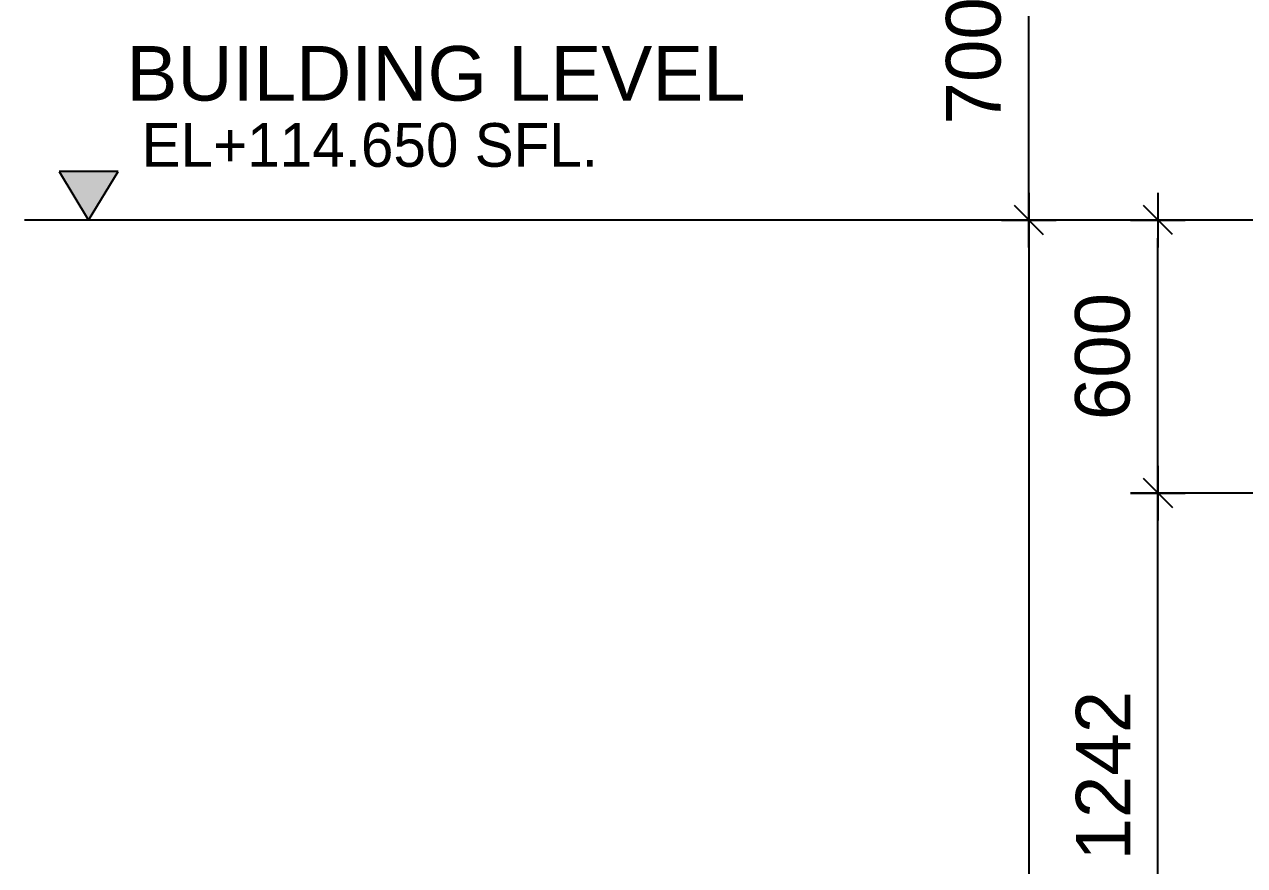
# Model space of a CAD drawing. Header units: millimetres. Extents: x 663313 to 1226001, y 1431724 to 1620898.
# Drawn here: x 1031948 to 1034628, y 1520836 to 1522685 of the extents above; entities that cross this region are included whole.
import ezdxf
from ezdxf.enums import TextEntityAlignment as Align

# ---------------------------------------------------------------- set-up
doc = ezdxf.new("R2010")
doc.units = ezdxf.units.MM
doc.linetypes.add('Grid Line', pattern=[22.225, 12.7, -3.175, 3.175, -3.175])
doc.linetypes.add('HIDDEN', pattern=[0.375, 0.25, -0.125])
doc.layers.get('Defpoints').update_dxf_attribs({"color": 140})
doc.layers.add('000 - 0_HIDE_OBJ_FRAMING_DEF_SUB', color=1, linetype='Continuous', plot=False)
doc.layers.add('DIM', color=1, linetype='Continuous')
doc.styles.add('ANGSANA', font='angsana.shx', dxfattribs={"width": 0.9})
doc.styles.add('Arial', font='arial.ttf')
doc.dimstyles.new('Dim - 40 - End', dxfattribs={"dimscale": 0.04, "dimtxt": 3, "dimasz": 1, "dimexe": 0, "dimexo": 2.5, "dimgap": 1.5, "dimtad": 1, "dimdec": 0, "dimlfac": 1000, "dimzin": 1, "dimdsep": 46, "dimtxsty": 'Arial', "dimblk": 'END', "dimcen": 0.09, "dimclrd": 1, "dimclre": 49, "dimclrt": 3, "dimadec": 0, "dimazin": 0, "dimtfac": 1, "dimtdec": 0, "dimtix": 1, "dimtofl": 0, "dimtmove": 2, "dimatfit": 3, "dimfxl": 1, "dimtfill": 1, "dimtfillclr": 256, "dimtolj": 1, "dimtzin": 0, "dimarcsym": 0})

# ---------------------------------------------------------------- blocks, each defined once
blk = doc.blocks.new('LEV-SEC')
at = {"layer": '000 - 0_HIDE_OBJ_FRAMING_DEF_SUB'}
blk.add_hatch(color=256, dxfattribs=at).paths.add_polyline_path([(-1.622, 2.668), (0, 0), (1.622, 2.668)])
for p, q in [((-1.622, 2.668), (0, 0)), ((1.622, 2.668), (-1.622, 2.668)), ((0, 0), (1.622, 2.668)), ((1.622, 0), (-1.622, 0))]:
    blk.add_line(p, q, dxfattribs=at)
at = {"layer": '000 - 0_HIDE_OBJ_FRAMING_DEF_SUB', "style": 'ANGSANA'}
blk.add_attdef('ELEVATION', text='', height=2.4, dxfattribs=at).set_placement((2.913, 2.209), align=Align.BOTTOM_LEFT)
blk = doc.blocks.new('END')
at = {"color": 1}
for p, q in [((0, 1.5), (0, -1.5)), ((1.5, 0), (-1.5, 0))]:
    blk.add_line(p, q, dxfattribs=at)
at = {"color": 3}
blk.add_line((-0.795, -0.795), (0.795, 0.795), dxfattribs=at)
blk = doc.blocks.new('*D5076')
at = {"layer": '000 - 0_HIDE_OBJ_FRAMING_DEF_SUB', "color": 49, "lineweight": -2, "transparency": 16777216}
for p, q in [((2.5232, 7.7), (2.4902, 7.7)), ((2.5232, 6.4575), (2.4902, 6.4575))]:
    blk.add_line(p, q, dxfattribs=at)
at = {"layer": '000 - 0_HIDE_OBJ_FRAMING_DEF_SUB', "color": 1, "lineweight": -2, "transparency": 16777216}
blk.add_line((2.4902, 6.4975), (2.4902, 7.66), dxfattribs=at)
at = {"layer": 'Defpoints', "color": 0, "transparency": 16777216}
for p in [(2.4902, 7.7), (2.6232, 7.7), (2.6232, 6.4575)]:
    blk.add_point(p, dxfattribs=at)
at = {"layer": '000 - 0_HIDE_OBJ_FRAMING_DEF_SUB', "color": 1, "lineweight": -2, "transparency": 16777216, "xscale": 0.04, "yscale": 0.04, "zscale": 0.04}
for p, rotation in [((2.4902, 7.7), 90), ((2.4902, 6.4575), 270)]:
    blk.add_blockref('END', p, dxfattribs=dict(at, rotation=rotation))
at = {"layer": '000 - 0_HIDE_OBJ_FRAMING_DEF_SUB', "color": 3, "transparency": 16777216, "insert": (2.37, 7.0788), "char_height": 0.12, "attachment_point": 5, "rotation": 90, "style": 'Arial', "bg_fill": 3, "box_fill_scale": 1.1, "bg_fill_color": 256, "bg_fill_true_color": 13158600, "bg_fill_transparency": 0}
blk.add_mtext('\\A1;1242', dxfattribs=at)
blk = doc.blocks.new('*D5077')
at = {"layer": '000 - 0_HIDE_OBJ_FRAMING_DEF_SUB', "color": 49, "lineweight": -2, "transparency": 16777216}
for p, q in [((2.5155, 8.3), (2.4902, 8.3)), ((2.5155, 7.7), (2.4902, 7.7))]:
    blk.add_line(p, q, dxfattribs=at)
at = {"layer": '000 - 0_HIDE_OBJ_FRAMING_DEF_SUB', "color": 1, "lineweight": -2, "transparency": 16777216}
blk.add_line((2.4902, 7.74), (2.4902, 8.26), dxfattribs=at)
at = {"layer": 'Defpoints', "color": 0, "transparency": 16777216}
for p in [(2.4902, 8.3), (2.6155, 8.3), (2.6155, 7.7)]:
    blk.add_point(p, dxfattribs=at)
at = {"layer": '000 - 0_HIDE_OBJ_FRAMING_DEF_SUB', "color": 1, "lineweight": -2, "transparency": 16777216, "xscale": 0.04, "yscale": 0.04, "zscale": 0.04}
for p, rotation in [((2.4902, 8.3), 90), ((2.4902, 7.7), 270)]:
    blk.add_blockref('END', p, dxfattribs=dict(at, rotation=rotation))
at = {"layer": '000 - 0_HIDE_OBJ_FRAMING_DEF_SUB', "color": 3, "transparency": 16777216, "insert": (2.369, 8), "char_height": 0.12, "attachment_point": 5, "rotation": 90, "style": 'Arial', "bg_fill": 3, "box_fill_scale": 1.1, "bg_fill_color": 256, "bg_fill_true_color": 13158600, "bg_fill_transparency": 0}
blk.add_mtext('\\A1;600', dxfattribs=at)
blk = doc.blocks.new('*D5078')
at = {"layer": '000 - 0_HIDE_OBJ_FRAMING_DEF_SUB', "color": 49, "lineweight": -2, "transparency": 16777216}
for p, q in [((2.343, 9), (2.2067, 9)), ((2.4403, 8.3), (2.2067, 8.3))]:
    blk.add_line(p, q, dxfattribs=at)
at = {"layer": '000 - 0_HIDE_OBJ_FRAMING_DEF_SUB', "color": 1, "lineweight": -2, "transparency": 16777216}
blk.add_line((2.2067, 8.34), (2.2067, 8.96), dxfattribs=at)
at = {"layer": 'Defpoints', "color": 0, "transparency": 16777216}
for p in [(2.2067, 9), (2.443, 9), (2.5403, 8.3)]:
    blk.add_point(p, dxfattribs=at)
at = {"layer": '000 - 0_HIDE_OBJ_FRAMING_DEF_SUB', "color": 1, "lineweight": -2, "transparency": 16777216, "xscale": 0.04, "yscale": 0.04, "zscale": 0.04}
for p, rotation in [((2.2067, 9), 90), ((2.2067, 8.3), 270)]:
    blk.add_blockref('END', p, dxfattribs=dict(at, rotation=rotation))
at = {"layer": '000 - 0_HIDE_OBJ_FRAMING_DEF_SUB', "color": 3, "transparency": 16777216, "insert": (2.0854, 8.65), "char_height": 0.12, "attachment_point": 5, "rotation": 90, "style": 'Arial', "bg_fill": 3, "box_fill_scale": 1.1, "bg_fill_color": 256, "bg_fill_true_color": 13158600, "bg_fill_transparency": 0}
blk.add_mtext('\\A1;700', dxfattribs=at)
blk = doc.blocks.new('*D5079')
at = {"layer": '000 - 0_HIDE_OBJ_FRAMING_DEF_SUB', "color": 49, "lineweight": -2, "transparency": 16777216}
for p, q in [((2.4784, 8.3), (2.2067, 8.3)), ((2.4784, 4.6), (2.2067, 4.6))]:
    blk.add_line(p, q, dxfattribs=at)
at = {"layer": '000 - 0_HIDE_OBJ_FRAMING_DEF_SUB', "color": 1, "lineweight": -2, "transparency": 16777216}
blk.add_line((2.2067, 8.26), (2.2067, 4.64), dxfattribs=at)
at = {"layer": 'Defpoints', "color": 0, "transparency": 16777216}
for p in [(2.5784, 8.3), (2.2067, 4.6), (2.5784, 4.6)]:
    blk.add_point(p, dxfattribs=at)
at = {"layer": '000 - 0_HIDE_OBJ_FRAMING_DEF_SUB', "color": 1, "lineweight": -2, "transparency": 16777216, "xscale": 0.04, "yscale": 0.04, "zscale": 0.04}
for p, rotation in [((2.2067, 8.3), 90), ((2.2067, 4.6), 270)]:
    blk.add_blockref('END', p, dxfattribs=dict(at, rotation=rotation))
at = {"layer": '000 - 0_HIDE_OBJ_FRAMING_DEF_SUB', "color": 3, "transparency": 16777216, "insert": (2.0854, 6.45), "char_height": 0.12, "attachment_point": 5, "rotation": 90, "style": 'Arial', "bg_fill": 3, "box_fill_scale": 1.1, "bg_fill_color": 256, "bg_fill_true_color": 13158600, "bg_fill_transparency": 0}
blk.add_mtext('\\A1;3700', dxfattribs=at)
blk = doc.blocks.new('A$Cc1931124')
at = {"layer": '000 - 0_HIDE_OBJ_FRAMING_DEF_SUB', "linetype": 'Grid Line', "ltscale": 0.6}
blk.add_line((2.8113, 8.3), (0, 8.3), dxfattribs=at)
at = {"layer": '000 - 0_HIDE_OBJ_FRAMING_DEF_SUB', "color": 251, "linetype": 'HIDDEN', "ltscale": 10}
blk.add_line((3.1666, 7.7), (2.5202, 7.7), dxfattribs=at)
at = {"layer": 'DIM', "xscale": 0.04, "yscale": 0.04, "zscale": 0.04}
blk.add_blockref('LEV-SEC', (0.141, 8.3), dxfattribs=at).add_auto_attribs({'ELEVATION': 'EL+114.650 SFL.'})
at = {"layer": '000 - 0_HIDE_OBJ_FRAMING_DEF_SUB', "color": 3, "style": 'Arial'}
blk.add_text('BUILDING LEVEL', height=0.12, dxfattribs=at).set_placement((0.2244, 8.5625))
at = {"layer": '000 - 0_HIDE_OBJ_FRAMING_DEF_SUB', "color": 1}
dim = blk.add_linear_dim(base=(2.4902380676, 7.7000000004), p1=(2.6231745271, 6.4575000007), p2=(2.6231745271, 7.7000000004), angle=90, dimstyle='Dim - 40 - End', dxfattribs=at)
dim.commit()
dim.dimension.update_dxf_attribs({"geometry": '*D5076', "text_midpoint": (2.3699925014, 7.0787500006)})
dim = blk.add_linear_dim(base=(2.4902, 8.3), p1=(2.6155, 7.7), p2=(2.6155, 8.3), angle=90, dimstyle='Dim - 40 - End', dxfattribs=at)
dim.commit()
dim.dimension.update_dxf_attribs({"geometry": '*D5077', "text_midpoint": (2.369, 8)})
dim = blk.add_linear_dim(base=(2.2067, 9), p1=(2.5403, 8.3), p2=(2.443, 9), angle=90, dimstyle='Dim - 40 - End', dxfattribs=at)
dim.commit()
dim.dimension.update_dxf_attribs({"geometry": '*D5078', "text_midpoint": (2.0854, 8.65)})
dim = blk.add_linear_dim(base=(2.2067, 4.6), p1=(2.5784, 8.3), p2=(2.5784, 4.6), angle=90, dimstyle='Dim - 40 - End', dxfattribs=at)
dim.commit()
dim.dimension.update_dxf_attribs({"geometry": '*D5079', "text_midpoint": (2.0854, 6.45)})

msp = doc.modelspace()

# ---------------------------------------------------------------- block references
at = {"color": 1, "xscale": 1000, "yscale": 1000, "zscale": 1000}
msp.add_blockref('A$Cc1931124', (1031947.568, 1513955.0011), dxfattribs=at)

doc.saveas('drawing.dxf')
